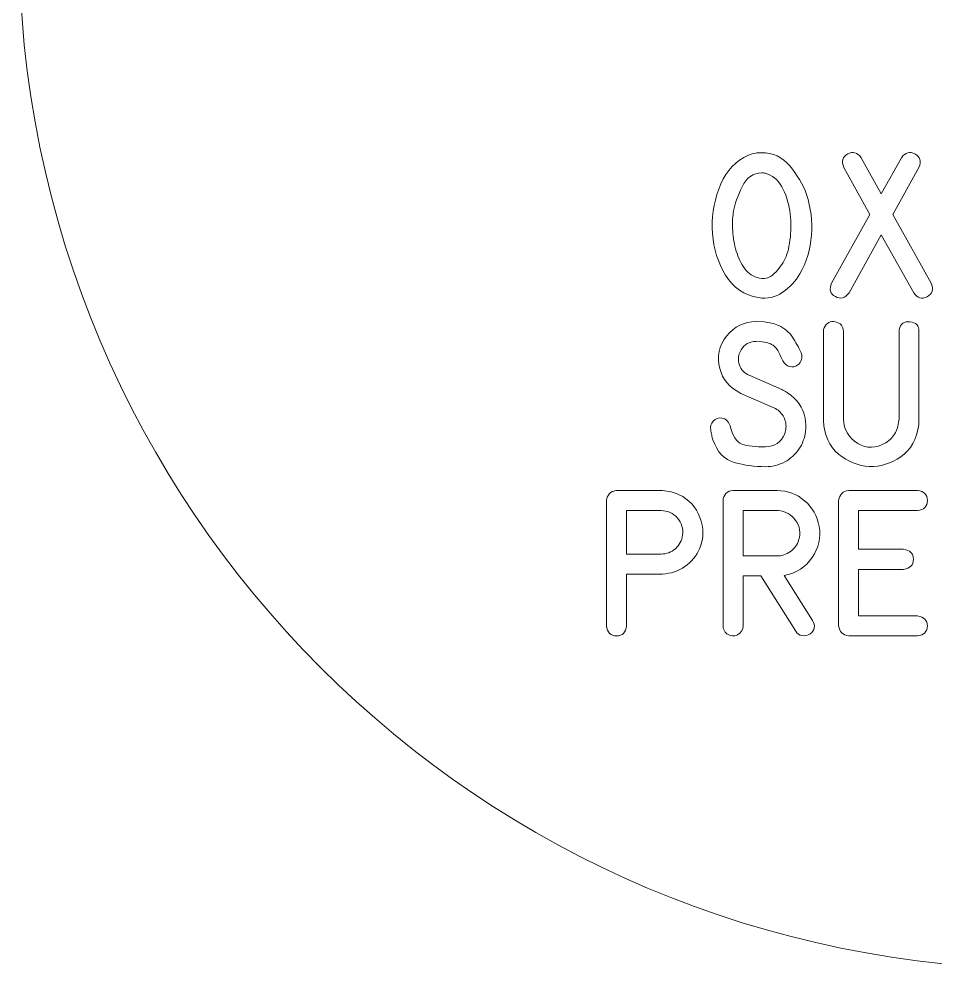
# Model space of a CAD drawing. Header units: millimetres. Extents: x -213 to 146, y -128 to 100.
# Drawn here: x -18.49 to -2.92, y -44.58 to -28.43 of the extents above; entities that cross this region are included whole.
import ezdxf

# ---------------------------------------------------------------- set-up
doc = ezdxf.new("R2010")
doc.units = ezdxf.units.MM
doc.header["$MEASUREMENT"] = 0
doc.layers.add('CUT', color=7, linetype='Continuous')
doc.layers.add('Engrave', color=7, linetype='Continuous')

msp = doc.modelspace()

# ---------------------------------------------------------------- linework, layer by layer
at = {"layer": 'CUT', "color": 250, "lineweight": 9}
msp.add_ellipse((-0.992, -27.0832), major_axis=(0, 17.5001), ratio=0.9999943, dxfattribs=at)
at = {"layer": 'Engrave', "color": 240, "lineweight": 9}
for points, knots in [([(-4.6768, -32.9222), (-4.6768, -32.9222), (-4.0245, -31.755), (-4.0245, -31.755), (-4.0245, -31.755), (-4.0245, -31.755), (-4.4694, -30.9578), (-4.4694, -30.9578), (-4.4694, -30.9578), (-4.5122, -30.8524), (-4.4899, -30.7755), (-4.4031, -30.7269), (-4.4031, -30.7269), (-4.3163, -30.6783), (-4.2393, -30.7001), (-4.1714, -30.7927), (-4.1714, -30.7927), (-4.1714, -30.7927), (-3.8314, -31.4064), (-3.8314, -31.4064), (-3.8314, -31.4064), (-3.8314, -31.4064), (-3.489, -30.7927), (-3.489, -30.7927), (-3.489, -30.7927), (-3.4215, -30.7001), (-3.345, -30.6783), (-3.2589, -30.7265), (-3.2589, -30.7265), (-3.1729, -30.7746), (-3.1503, -30.852), (-3.1914, -30.959), (-3.1914, -30.959), (-3.1914, -30.959), (-3.6351, -31.755), (-3.6351, -31.755), (-3.6351, -31.755), (-3.6351, -31.755), (-2.984, -32.9222), (-2.984, -32.9222), (-2.984, -32.9222), (-2.9404, -33.0284), (-2.963, -33.1057), (-3.0515, -33.1543), (-3.0515, -33.1543), (-3.14, -33.2029), (-3.2157, -33.1802), (-3.2791, -33.086), (-3.2791, -33.086), (-3.2791, -33.086), (-3.8314, -32.1023), (-3.8314, -32.1023), (-3.8314, -32.1023), (-3.8314, -32.1023), (-4.3776, -33.086), (-4.3776, -33.086), (-4.3776, -33.086), (-4.4475, -33.1778), (-4.5257, -33.2), (-4.6122, -33.1523), (-4.6122, -33.1523), (-4.6986, -33.1049), (-4.7204, -33.0284), (-4.6768, -32.9222)], [0, 0, 0, 0, 0.0588235, 0.0588235, 0.0588235, 0.0588235, 0.1176471, 0.1176471, 0.1176471, 0.1176471, 0.1764706, 0.1764706, 0.1764706, 0.1764706, 0.2352941, 0.2352941, 0.2352941, 0.2352941, 0.2941176, 0.2941176, 0.2941176, 0.2941176, 0.3529412, 0.3529412, 0.3529412, 0.3529412, 0.4117647, 0.4117647, 0.4117647, 0.4117647, 0.4705882, 0.4705882, 0.4705882, 0.4705882, 0.5294118, 0.5294118, 0.5294118, 0.5294118, 0.5882353, 0.5882353, 0.5882353, 0.5882353, 0.6470588, 0.6470588, 0.6470588, 0.6470588, 0.7058824, 0.7058824, 0.7058824, 0.7058824, 0.7647059, 0.7647059, 0.7647059, 0.7647059, 0.8235294, 0.8235294, 0.8235294, 0.8235294, 0.8823529, 0.8823529, 0.8823529, 0.8823529, 1, 1, 1, 1]), ([(-5.1023, -31.4163), (-5.0287, -31.6389), (-5.0007, -31.8698), (-5.0188, -32.1093), (-5.0188, -32.1093), (-5.0369, -32.3489), (-5.1027, -32.5674), (-5.2159, -32.7654), (-5.2159, -32.7654), (-5.2875, -32.8884), (-5.3851, -32.993), (-5.509, -33.079), (-5.509, -33.079), (-5.6328, -33.165), (-5.7695, -33.1951), (-5.9189, -33.1691), (-5.9189, -33.1691), (-6.1625, -33.1267), (-6.349, -32.9996), (-6.4782, -32.7884), (-6.4782, -32.7884), (-6.6078, -32.5769), (-6.6819, -32.3415), (-6.7008, -32.0822), (-6.7008, -32.0822), (-6.7198, -31.8229), (-6.6848, -31.5706), (-6.5959, -31.3245), (-6.5959, -31.3245), (-6.507, -31.0784), (-6.3654, -30.8997), (-6.1708, -30.7878), (-6.1708, -30.7878), (-6.0761, -30.7331), (-5.9765, -30.7059), (-5.8732, -30.7059), (-5.8732, -30.7059), (-5.6752, -30.7059), (-5.5139, -30.7804), (-5.3884, -30.9294), (-5.3884, -30.9294), (-5.2628, -31.0788), (-5.1678, -31.2409), (-5.1023, -31.4163)], [0, 0, 0, 0, 0.0833333, 0.0833333, 0.0833333, 0.0833333, 0.1666667, 0.1666667, 0.1666667, 0.1666667, 0.25, 0.25, 0.25, 0.25, 0.3333333, 0.3333333, 0.3333333, 0.3333333, 0.4166667, 0.4166667, 0.4166667, 0.4166667, 0.5, 0.5, 0.5, 0.5, 0.5833333, 0.5833333, 0.5833333, 0.5833333, 0.6666667, 0.6666667, 0.6666667, 0.6666667, 0.75, 0.75, 0.75, 0.75, 0.8333333, 0.8333333, 0.8333333, 0.8333333, 1, 1, 1, 1]), ([(-5.8633, -31.0483), (-6.0111, -31.0483), (-6.123, -31.1278), (-6.1991, -31.287), (-6.1991, -31.287), (-6.2753, -31.4463), (-6.323, -31.5821), (-6.3432, -31.6945), (-6.3432, -31.6945), (-6.3584, -31.7768), (-6.3642, -31.876), (-6.3601, -31.9925), (-6.3601, -31.9925), (-6.356, -32.1089), (-6.3391, -32.2242), (-6.3094, -32.3378), (-6.3094, -32.3378), (-6.2798, -32.4518), (-6.235, -32.5542), (-6.1757, -32.6452), (-6.1757, -32.6452), (-6.116, -32.7366), (-6.0382, -32.7971), (-5.9419, -32.8267), (-5.9419, -32.8267), (-5.8292, -32.8621), (-5.732, -32.8399), (-5.6505, -32.76), (-5.6505, -32.76), (-5.569, -32.6798), (-5.5073, -32.595), (-5.4653, -32.5049), (-5.4653, -32.5049), (-5.4229, -32.4123), (-5.3937, -32.2913), (-5.3781, -32.1406), (-5.3781, -32.1406), (-5.3624, -31.9904), (-5.3661, -31.8402), (-5.3888, -31.6904), (-5.3888, -31.6904), (-5.4118, -31.5406), (-5.4567, -31.4056), (-5.5234, -31.2854), (-5.5234, -31.2854), (-5.59, -31.1652), (-5.6851, -31.0887), (-5.8077, -31.0557), (-5.8077, -31.0557), (-5.8238, -31.0508), (-5.8423, -31.0483), (-5.8633, -31.0483)], [0, 0, 0, 0, 0.0714286, 0.0714286, 0.0714286, 0.0714286, 0.1428571, 0.1428571, 0.1428571, 0.1428571, 0.2142857, 0.2142857, 0.2142857, 0.2142857, 0.2857143, 0.2857143, 0.2857143, 0.2857143, 0.3571429, 0.3571429, 0.3571429, 0.3571429, 0.4285714, 0.4285714, 0.4285714, 0.4285714, 0.5, 0.5, 0.5, 0.5, 0.5714286, 0.5714286, 0.5714286, 0.5714286, 0.6428571, 0.6428571, 0.6428571, 0.6428571, 0.7142857, 0.7142857, 0.7142857, 0.7142857, 0.7857143, 0.7857143, 0.7857143, 0.7857143, 0.8571429, 0.8571429, 0.8571429, 0.8571429, 1, 1, 1, 1]), ([(-5.5231, -34.7335), (-5.5231, -34.7335), (-5.5038, -34.7417), (-5.5038, -34.7417), (-5.5038, -34.7417), (-5.5038, -34.7417), (-5.482, -34.7524), (-5.482, -34.7524), (-5.482, -34.7524), (-5.482, -34.7524), (-5.4626, -34.7635), (-5.4626, -34.7635), (-5.4626, -34.7635), (-5.4573, -34.7676), (-5.4507, -34.7713), (-5.4441, -34.775), (-5.4441, -34.775), (-5.4371, -34.7783), (-5.4305, -34.7824), (-5.4239, -34.7861), (-5.4239, -34.7861), (-5.2651, -34.8907), (-5.1663, -35.0356), (-5.1288, -35.2204), (-5.1288, -35.2204), (-5.1144, -35.2928), (-5.1111, -35.3673), (-5.119, -35.4434), (-5.119, -35.4434), (-5.1321, -35.5529), (-5.1704, -35.6537), (-5.2342, -35.7467), (-5.2342, -35.7467), (-5.298, -35.8398), (-5.3782, -35.9114), (-5.4745, -35.962), (-5.4745, -35.962), (-5.5783, -36.0167), (-5.6857, -36.0439), (-5.7968, -36.0439), (-5.7968, -36.0439), (-5.9832, -36.0439), (-6.161, -36.02), (-6.331, -35.9723), (-6.331, -35.9723), (-6.5006, -35.9245), (-6.6216, -35.7965), (-6.6936, -35.5883), (-6.6936, -35.5883), (-6.7035, -35.5615), (-6.7105, -35.5344), (-6.7154, -35.5064), (-6.7154, -35.5064), (-6.7204, -35.478), (-6.7261, -35.45), (-6.7323, -35.4216), (-6.7323, -35.4216), (-6.7442, -35.364), (-6.7302, -35.313), (-6.6895, -35.2685), (-6.6895, -35.2685), (-6.6492, -35.2245), (-6.5985, -35.2076), (-6.5384, -35.2179), (-6.5384, -35.2179), (-6.4747, -35.2311), (-6.4306, -35.2702), (-6.4055, -35.336), (-6.4055, -35.336), (-6.4055, -35.336), (-6.4018, -35.3471), (-6.4018, -35.3471), (-6.4018, -35.3471), (-6.3635, -35.5216), (-6.296, -35.6257), (-6.2001, -35.6595), (-6.2001, -35.6595), (-6.1038, -35.6932), (-5.9705, -35.7085), (-5.7993, -35.7052), (-5.7993, -35.7052), (-5.6416, -35.7052), (-5.5334, -35.6311), (-5.4745, -35.4833), (-5.4745, -35.4833), (-5.449, -35.4175), (-5.4449, -35.3488), (-5.4626, -35.2776), (-5.4626, -35.2776), (-5.4803, -35.2068), (-5.5153, -35.1471), (-5.5676, -35.0998), (-5.5676, -35.0998), (-5.591, -35.0796), (-5.6215, -35.0611), (-5.6593, -35.0434), (-5.6593, -35.0434), (-5.6593, -35.0434), (-6.2174, -34.7985), (-6.2174, -34.7985), (-6.2174, -34.7985), (-6.2174, -34.7985), (-6.2355, -34.7886), (-6.2355, -34.7886), (-6.2355, -34.7886), (-6.4183, -34.6923), (-6.5315, -34.5553), (-6.5755, -34.3775), (-6.5755, -34.3775), (-6.6294, -34.1717), (-6.592, -33.9873), (-6.4627, -33.8235), (-6.4627, -33.8235), (-6.3339, -33.6601), (-6.1643, -33.5782), (-5.9548, -33.5782), (-5.9548, -33.5782), (-5.9548, -33.5782), (-5.8219, -33.5819), (-5.8219, -33.5819), (-5.8219, -33.5819), (-5.7787, -33.5897), (-5.7367, -33.5975), (-5.6968, -33.6054), (-5.6968, -33.6054), (-5.6565, -33.6128), (-5.6157, -33.6259), (-5.575, -33.6445), (-5.575, -33.6445), (-5.4737, -33.6918), (-5.3959, -33.7572), (-5.342, -33.84), (-5.342, -33.84), (-5.2881, -33.9227), (-5.2395, -34.0124), (-5.1963, -34.1087), (-5.1963, -34.1087), (-5.1922, -34.1178), (-5.1885, -34.1281), (-5.1852, -34.14), (-5.1852, -34.14), (-5.1766, -34.1795), (-5.1807, -34.2153), (-5.1976, -34.2474), (-5.1976, -34.2474), (-5.207, -34.2676), (-5.2173, -34.2828), (-5.2276, -34.2931), (-5.2276, -34.2931), (-5.2379, -34.3038), (-5.2465, -34.3108), (-5.2527, -34.3149), (-5.2527, -34.3149), (-5.2947, -34.3445), (-5.3404, -34.3536), (-5.3902, -34.3412), (-5.3902, -34.3412), (-5.4404, -34.3301), (-5.4783, -34.298), (-5.505, -34.2449), (-5.505, -34.2449), (-5.526, -34.1984), (-5.5482, -34.1507), (-5.5717, -34.1021), (-5.5717, -34.1021), (-5.5955, -34.0536), (-5.6289, -34.0132), (-5.6713, -33.9807), (-5.6713, -33.9807), (-5.689, -33.968), (-5.7063, -33.9585), (-5.7227, -33.9527), (-5.7227, -33.9527), (-5.7392, -33.9466), (-5.7573, -33.94), (-5.7775, -33.9326), (-5.7775, -33.9326), (-5.7775, -33.9326), (-5.8557, -33.9194), (-5.8557, -33.9194), (-5.8557, -33.9194), (-5.8557, -33.9194), (-5.9668, -33.9157), (-5.9668, -33.9157), (-5.9668, -33.9157), (-6.0746, -33.9173), (-6.1569, -33.9638), (-6.2137, -34.0556), (-6.2137, -34.0556), (-6.2524, -34.1145), (-6.2668, -34.1799), (-6.2573, -34.2523), (-6.2573, -34.2523), (-6.2462, -34.3412), (-6.2043, -34.4104), (-6.1318, -34.4598), (-6.1318, -34.4598), (-6.1285, -34.4618), (-6.1252, -34.4647), (-6.1211, -34.4676), (-6.1211, -34.4676), (-6.117, -34.4701), (-6.1125, -34.4729), (-6.1079, -34.4754), (-6.1079, -34.4754), (-6.1079, -34.4754), (-6.0944, -34.4812), (-6.0944, -34.4812), (-6.0944, -34.4812), (-6.0944, -34.4812), (-6.08, -34.4874), (-6.08, -34.4874), (-6.08, -34.4874), (-6.08, -34.4874), (-5.5231, -34.7335), (-5.5231, -34.7335)], [0, 0, 0, 0, 0.0181818, 0.0181818, 0.0181818, 0.0181818, 0.0363636, 0.0363636, 0.0363636, 0.0363636, 0.0545455, 0.0545455, 0.0545455, 0.0545455, 0.0727273, 0.0727273, 0.0727273, 0.0727273, 0.0909091, 0.0909091, 0.0909091, 0.0909091, 0.1090909, 0.1090909, 0.1090909, 0.1090909, 0.1272727, 0.1272727, 0.1272727, 0.1272727, 0.1454545, 0.1454545, 0.1454545, 0.1454545, 0.1636364, 0.1636364, 0.1636364, 0.1636364, 0.1818182, 0.1818182, 0.1818182, 0.1818182, 0.2, 0.2, 0.2, 0.2, 0.2181818, 0.2181818, 0.2181818, 0.2181818, 0.2363636, 0.2363636, 0.2363636, 0.2363636, 0.2545455, 0.2545455, 0.2545455, 0.2545455, 0.2727273, 0.2727273, 0.2727273, 0.2727273, 0.2909091, 0.2909091, 0.2909091, 0.2909091, 0.3090909, 0.3090909, 0.3090909, 0.3090909, 0.3272727, 0.3272727, 0.3272727, 0.3272727, 0.3454545, 0.3454545, 0.3454545, 0.3454545, 0.3636364, 0.3636364, 0.3636364, 0.3636364, 0.3818182, 0.3818182, 0.3818182, 0.3818182, 0.4, 0.4, 0.4, 0.4, 0.4181818, 0.4181818, 0.4181818, 0.4181818, 0.4363636, 0.4363636, 0.4363636, 0.4363636, 0.4545455, 0.4545455, 0.4545455, 0.4545455, 0.4727273, 0.4727273, 0.4727273, 0.4727273, 0.4909091, 0.4909091, 0.4909091, 0.4909091, 0.5090909, 0.5090909, 0.5090909, 0.5090909, 0.5272727, 0.5272727, 0.5272727, 0.5272727, 0.5454545, 0.5454545, 0.5454545, 0.5454545, 0.5636364, 0.5636364, 0.5636364, 0.5636364, 0.5818182, 0.5818182, 0.5818182, 0.5818182, 0.6, 0.6, 0.6, 0.6, 0.6181818, 0.6181818, 0.6181818, 0.6181818, 0.6363636, 0.6363636, 0.6363636, 0.6363636, 0.6545455, 0.6545455, 0.6545455, 0.6545455, 0.6727273, 0.6727273, 0.6727273, 0.6727273, 0.6909091, 0.6909091, 0.6909091, 0.6909091, 0.7090909, 0.7090909, 0.7090909, 0.7090909, 0.7272727, 0.7272727, 0.7272727, 0.7272727, 0.7454545, 0.7454545, 0.7454545, 0.7454545, 0.7636364, 0.7636364, 0.7636364, 0.7636364, 0.7818182, 0.7818182, 0.7818182, 0.7818182, 0.8, 0.8, 0.8, 0.8, 0.8181818, 0.8181818, 0.8181818, 0.8181818, 0.8363636, 0.8363636, 0.8363636, 0.8363636, 0.8545455, 0.8545455, 0.8545455, 0.8545455, 0.8727273, 0.8727273, 0.8727273, 0.8727273, 0.8909091, 0.8909091, 0.8909091, 0.8909091, 0.9090909, 0.9090909, 0.9090909, 0.9090909, 0.9272727, 0.9272727, 0.9272727, 0.9272727, 0.9454545, 0.9454545, 0.9454545, 0.9454545, 0.9636364, 0.9636364, 0.9636364, 0.9636364, 1, 1, 1, 1]), ([(-3.1912, -35.2335), (-3.1912, -35.2335), (-3.1912, -35.2578), (-3.1912, -35.2578), (-3.1912, -35.2578), (-3.1937, -35.2981), (-3.1953, -35.322), (-3.1958, -35.3302), (-3.1958, -35.3302), (-3.2295, -35.5759), (-3.3307, -35.7574), (-3.4987, -35.8747), (-3.4987, -35.8747), (-3.6666, -35.9916), (-3.846, -36.0464), (-4.0362, -36.0385), (-4.0362, -36.0385), (-4.2267, -36.0307), (-4.4012, -35.9616), (-4.5589, -35.8307), (-4.5589, -35.8307), (-4.7169, -35.6994), (-4.8029, -35.5084), (-4.8165, -35.2578), (-4.8165, -35.2578), (-4.8165, -35.2578), (-4.8165, -35.2335), (-4.8165, -35.2335), (-4.8165, -35.2335), (-4.8165, -35.2335), (-4.8165, -33.7469), (-4.8165, -33.7469), (-4.8165, -33.7469), (-4.8165, -33.7231), (-4.812, -33.7013), (-4.8033, -33.6819), (-4.8033, -33.6819), (-4.7646, -33.5975), (-4.7004, -33.5642), (-4.6107, -33.5819), (-4.6107, -33.5819), (-4.5214, -33.5996), (-4.4765, -33.6548), (-4.4765, -33.7469), (-4.4765, -33.7469), (-4.4765, -33.7469), (-4.4765, -35.2335), (-4.4765, -35.2335), (-4.4765, -35.2335), (-4.4646, -35.4187), (-4.3831, -35.557), (-4.2325, -35.6484), (-4.2325, -35.6484), (-4.0814, -35.7402), (-3.923, -35.736), (-3.7567, -35.6364), (-3.7567, -35.6364), (-3.6818, -35.5924), (-3.6271, -35.5352), (-3.5921, -35.4652), (-3.5921, -35.4652), (-3.5571, -35.3953), (-3.5365, -35.3179), (-3.5299, -35.2335), (-3.5299, -35.2335), (-3.5299, -35.2335), (-3.5299, -33.7469), (-3.5299, -33.7469), (-3.5299, -33.7469), (-3.5299, -33.7325), (-3.5291, -33.7218), (-3.5275, -33.7144), (-3.5275, -33.7144), (-3.509, -33.6157), (-3.4485, -33.5708), (-3.3456, -33.5807), (-3.3456, -33.5807), (-3.2427, -33.5901), (-3.1912, -33.6457), (-3.1912, -33.7469), (-3.1912, -33.7469), (-3.1912, -33.7469), (-3.1912, -35.2335), (-3.1912, -35.2335)], [0, 0, 0, 0, 0.0454545, 0.0454545, 0.0454545, 0.0454545, 0.0909091, 0.0909091, 0.0909091, 0.0909091, 0.1363636, 0.1363636, 0.1363636, 0.1363636, 0.1818182, 0.1818182, 0.1818182, 0.1818182, 0.2272727, 0.2272727, 0.2272727, 0.2272727, 0.2727273, 0.2727273, 0.2727273, 0.2727273, 0.3181818, 0.3181818, 0.3181818, 0.3181818, 0.3636364, 0.3636364, 0.3636364, 0.3636364, 0.4090909, 0.4090909, 0.4090909, 0.4090909, 0.4545455, 0.4545455, 0.4545455, 0.4545455, 0.5, 0.5, 0.5, 0.5, 0.5454545, 0.5454545, 0.5454545, 0.5454545, 0.5909091, 0.5909091, 0.5909091, 0.5909091, 0.6363636, 0.6363636, 0.6363636, 0.6363636, 0.6818182, 0.6818182, 0.6818182, 0.6818182, 0.7272727, 0.7272727, 0.7272727, 0.7272727, 0.7727273, 0.7727273, 0.7727273, 0.7727273, 0.8181818, 0.8181818, 0.8181818, 0.8181818, 0.8636364, 0.8636364, 0.8636364, 0.8636364, 0.9090909, 0.9090909, 0.9090909, 0.9090909, 1, 1, 1, 1]), ([(-7.5755, -36.4505), (-7.5755, -36.4505), (-7.5525, -36.4505), (-7.5525, -36.4505), (-7.5525, -36.4505), (-7.4496, -36.4579), (-7.3549, -36.481), (-7.2681, -36.5205), (-7.2681, -36.5205), (-7.1018, -36.5983), (-6.9841, -36.7267), (-6.915, -36.9053), (-6.915, -36.9053), (-6.8458, -37.0835), (-6.8467, -37.2576), (-6.917, -37.4271), (-6.917, -37.4271), (-6.9742, -37.5613), (-7.0586, -37.6667), (-7.1706, -37.7424), (-7.1706, -37.7424), (-7.2821, -37.8185), (-7.4097, -37.8609), (-7.5525, -37.8696), (-7.5525, -37.8696), (-7.5525, -37.8696), (-7.5755, -37.8708), (-7.5755, -37.8708), (-7.5755, -37.8708), (-7.5755, -37.8708), (-8.1616, -37.8708), (-8.1616, -37.8708), (-8.1616, -37.8708), (-8.1616, -37.8708), (-8.1616, -38.7499), (-8.1616, -38.7499), (-8.1616, -38.7499), (-8.176, -38.8631), (-8.2332, -38.9199), (-8.3328, -38.9199), (-8.3328, -38.9199), (-8.4324, -38.9199), (-8.4892, -38.8631), (-8.5028, -38.7499), (-8.5028, -38.7499), (-8.5028, -38.7499), (-8.5028, -36.6192), (-8.5028, -36.6192), (-8.5028, -36.6192), (-8.4909, -36.5196), (-8.4378, -36.4633), (-8.3435, -36.4505), (-8.3435, -36.4505), (-8.3435, -36.4505), (-8.3328, -36.4505), (-8.3328, -36.4505), (-8.3328, -36.4505), (-8.3328, -36.4505), (-7.5755, -36.4505), (-7.5755, -36.4505)], [0, 0, 0, 0, 0.0625, 0.0625, 0.0625, 0.0625, 0.125, 0.125, 0.125, 0.125, 0.1875, 0.1875, 0.1875, 0.1875, 0.25, 0.25, 0.25, 0.25, 0.3125, 0.3125, 0.3125, 0.3125, 0.375, 0.375, 0.375, 0.375, 0.4375, 0.4375, 0.4375, 0.4375, 0.5, 0.5, 0.5, 0.5, 0.5625, 0.5625, 0.5625, 0.5625, 0.625, 0.625, 0.625, 0.625, 0.6875, 0.6875, 0.6875, 0.6875, 0.75, 0.75, 0.75, 0.75, 0.8125, 0.8125, 0.8125, 0.8125, 0.875, 0.875, 0.875, 0.875, 1, 1, 1, 1]), ([(-4.9991, -38.6581), (-4.9477, -38.7491), (-4.9621, -38.8252), (-5.0423, -38.8874), (-5.0423, -38.8874), (-5.081, -38.9145), (-5.1255, -38.924), (-5.1757, -38.915), (-5.1757, -38.915), (-5.2259, -38.9063), (-5.2625, -38.8812), (-5.286, -38.8405), (-5.286, -38.8405), (-5.286, -38.8405), (-5.8803, -37.9009), (-5.8803, -37.9009), (-5.8803, -37.9009), (-5.8803, -37.9009), (-6.1819, -37.9009), (-6.1819, -37.9009), (-6.1819, -37.9009), (-6.1819, -37.9009), (-6.1819, -38.7499), (-6.1819, -38.7499), (-6.1819, -38.7499), (-6.1819, -38.8199), (-6.2136, -38.8701), (-6.277, -38.9014), (-6.277, -38.9014), (-6.3408, -38.9322), (-6.4001, -38.9265), (-6.4556, -38.8837), (-6.4556, -38.8837), (-6.4997, -38.8508), (-6.5219, -38.8063), (-6.5219, -38.7499), (-6.5219, -38.7499), (-6.5219, -38.7499), (-6.5219, -36.6192), (-6.5219, -36.6192), (-6.5219, -36.6192), (-6.5219, -36.5727), (-6.5054, -36.5328), (-6.4729, -36.4999), (-6.4729, -36.4999), (-6.4404, -36.467), (-6.4005, -36.4505), (-6.3532, -36.4505), (-6.3532, -36.4505), (-6.3532, -36.4505), (-5.6045, -36.4505), (-5.6045, -36.4505), (-5.6045, -36.4505), (-5.4243, -36.4505), (-5.2679, -36.5077), (-5.1353, -36.6221), (-5.1353, -36.6221), (-5.0028, -36.737), (-4.9201, -36.8822), (-4.888, -37.0584), (-4.888, -37.0584), (-4.8542, -37.2473), (-4.8942, -37.4239), (-5.0082, -37.5881), (-5.0082, -37.5881), (-5.1218, -37.7527), (-5.2728, -37.8523), (-5.4609, -37.8877), (-5.4609, -37.8877), (-5.4609, -37.8877), (-5.4839, -37.8914), (-5.4839, -37.8914), (-5.4839, -37.8914), (-5.4839, -37.8914), (-4.9991, -38.6581), (-4.9991, -38.6581)], [0, 0, 0, 0, 0.05, 0.05, 0.05, 0.05, 0.1, 0.1, 0.1, 0.1, 0.15, 0.15, 0.15, 0.15, 0.2, 0.2, 0.2, 0.2, 0.25, 0.25, 0.25, 0.25, 0.3, 0.3, 0.3, 0.3, 0.35, 0.35, 0.35, 0.35, 0.4, 0.4, 0.4, 0.4, 0.45, 0.45, 0.45, 0.45, 0.5, 0.5, 0.5, 0.5, 0.55, 0.55, 0.55, 0.55, 0.6, 0.6, 0.6, 0.6, 0.65, 0.65, 0.65, 0.65, 0.7, 0.7, 0.7, 0.7, 0.75, 0.75, 0.75, 0.75, 0.8, 0.8, 0.8, 0.8, 0.85, 0.85, 0.85, 0.85, 0.9, 0.9, 0.9, 0.9, 1, 1, 1, 1]), ([(-3.2183, -36.7867), (-3.2183, -36.7867), (-4.218, -36.7867), (-4.218, -36.7867), (-4.218, -36.7867), (-4.218, -36.7867), (-4.218, -37.4465), (-4.218, -37.4465), (-4.218, -37.4465), (-4.218, -37.4465), (-3.4558, -37.4465), (-3.4558, -37.4465), (-3.4558, -37.4465), (-3.3418, -37.4634), (-3.285, -37.5206), (-3.2854, -37.6181), (-3.2854, -37.6181), (-3.2858, -37.7161), (-3.3426, -37.7729), (-3.4558, -37.7889), (-3.4558, -37.7889), (-3.4558, -37.7889), (-4.218, -37.7889), (-4.218, -37.7889), (-4.218, -37.7889), (-4.218, -37.7889), (-4.218, -38.5812), (-4.218, -38.5812), (-4.218, -38.5812), (-4.218, -38.5812), (-3.2183, -38.5812), (-3.2183, -38.5812), (-3.2183, -38.5812), (-3.1051, -38.5981), (-3.0483, -38.6544), (-3.0483, -38.7512), (-3.0483, -38.7512), (-3.0483, -38.8475), (-3.1051, -38.9038), (-3.2183, -38.9199), (-3.2183, -38.9199), (-3.2183, -38.9199), (-4.3855, -38.9199), (-4.3855, -38.9199), (-4.3855, -38.9199), (-4.4859, -38.9071), (-4.5431, -38.8499), (-4.5567, -38.7487), (-4.5567, -38.7487), (-4.5567, -38.7487), (-4.5567, -36.6192), (-4.5567, -36.6192), (-4.5567, -36.6192), (-4.5415, -36.5131), (-4.4843, -36.4571), (-4.3855, -36.4505), (-4.3855, -36.4505), (-4.3855, -36.4505), (-3.2183, -36.4505), (-3.2183, -36.4505), (-3.2183, -36.4505), (-3.1051, -36.4591), (-3.0483, -36.5159), (-3.0487, -36.6201), (-3.0487, -36.6201), (-3.0491, -36.7242), (-3.1059, -36.7798), (-3.2183, -36.7867)], [0, 0, 0, 0, 0.0555556, 0.0555556, 0.0555556, 0.0555556, 0.1111111, 0.1111111, 0.1111111, 0.1111111, 0.1666667, 0.1666667, 0.1666667, 0.1666667, 0.2222222, 0.2222222, 0.2222222, 0.2222222, 0.2777778, 0.2777778, 0.2777778, 0.2777778, 0.3333333, 0.3333333, 0.3333333, 0.3333333, 0.3888889, 0.3888889, 0.3888889, 0.3888889, 0.4444444, 0.4444444, 0.4444444, 0.4444444, 0.5, 0.5, 0.5, 0.5, 0.5555556, 0.5555556, 0.5555556, 0.5555556, 0.6111111, 0.6111111, 0.6111111, 0.6111111, 0.6666667, 0.6666667, 0.6666667, 0.6666667, 0.7222222, 0.7222222, 0.7222222, 0.7222222, 0.7777778, 0.7777778, 0.7777778, 0.7777778, 0.8333333, 0.8333333, 0.8333333, 0.8333333, 0.8888889, 0.8888889, 0.8888889, 0.8888889, 1, 1, 1, 1]), ([(-7.5755, -36.7905), (-7.5755, -36.7905), (-8.1616, -36.7905), (-8.1616, -36.7905), (-8.1616, -36.7905), (-8.1616, -36.7905), (-8.1616, -37.5296), (-8.1616, -37.5296), (-8.1616, -37.5296), (-8.1616, -37.5296), (-7.5755, -37.5296), (-7.5755, -37.5296), (-7.5755, -37.5296), (-7.4838, -37.5296), (-7.4031, -37.4992), (-7.3327, -37.4378), (-7.3327, -37.4378), (-7.2623, -37.3769), (-7.2212, -37.3004), (-7.2088, -37.209), (-7.2088, -37.209), (-7.1944, -37.0979), (-7.2245, -37.0004), (-7.2981, -36.9164), (-7.2981, -36.9164), (-7.3722, -36.8324), (-7.4648, -36.7905), (-7.5755, -36.7905)], [0, 0, 0, 0, 0.125, 0.125, 0.125, 0.125, 0.25, 0.25, 0.25, 0.25, 0.375, 0.375, 0.375, 0.375, 0.5, 0.5, 0.5, 0.5, 0.625, 0.625, 0.625, 0.625, 0.75, 0.75, 0.75, 0.75, 1, 1, 1, 1]), ([(-5.6045, -37.5621), (-5.5222, -37.5621), (-5.4465, -37.5374), (-5.3769, -37.4872), (-5.3769, -37.4872), (-5.3074, -37.4374), (-5.2609, -37.3724), (-5.2366, -37.2922), (-5.2366, -37.2922), (-5.1987, -37.1683), (-5.216, -37.0563), (-5.2884, -36.9563), (-5.2884, -36.9563), (-5.3609, -36.8563), (-5.4605, -36.8012), (-5.5872, -36.7905), (-5.5872, -36.7905), (-5.5872, -36.7905), (-6.1819, -36.7905), (-6.1819, -36.7905), (-6.1819, -36.7905), (-6.1819, -36.7905), (-6.1819, -37.5621), (-6.1819, -37.5621), (-6.1819, -37.5621), (-6.1819, -37.5621), (-5.6045, -37.5621), (-5.6045, -37.5621)], [0, 0, 0, 0, 0.125, 0.125, 0.125, 0.125, 0.25, 0.25, 0.25, 0.25, 0.375, 0.375, 0.375, 0.375, 0.5, 0.5, 0.5, 0.5, 0.625, 0.625, 0.625, 0.625, 0.75, 0.75, 0.75, 0.75, 1, 1, 1, 1])]:
    msp.add_open_spline(points, degree=3, knots=knots, dxfattribs=at)

doc.saveas('drawing.dxf')
